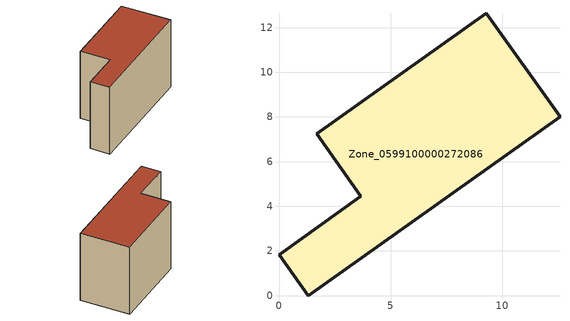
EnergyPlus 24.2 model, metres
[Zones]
Zone_0599100000272086
 floor ground (C_G): 9.27,12.64 12.58,8.01 1.31,0 0,1.83 3.67,4.44 1.68,7.24 z0
 wall outside (C_F): 12.58,8.01 9.27,12.64 1.68,7.24 3.67,4.44 0,1.83 1.31,0 12.58,8.01 z0:8.35
 roof outside (C_R): 1.31,0 12.58,8.01 9.27,12.64 1.68,7.24 3.67,4.44 0,1.83 z8.35
[BUILDING]
Pand.0599100000272086: North Axis=0; Terrain=City; Loads Convergence Tolerance Value=0.04; Temperature Convergence Tolerance Value=0.4; Solar Distribution=FullExterior; Maximum Number of Warmup Days=25; Minimum Number of Warmup Days=1
[Site:Location]
Rotterdam.The.Hague.AP_ZH_NLD Design_Conditions: Latitude=51.96; Longitude=4.45; Time Zone=1; Elevation=-4.5
[SITE:GROUNDTEMPERATURE:BUILDINGSURFACE]
18, 18, 18, 18, 18, 18, 18, 18, 18, 18, 18, 18
[MATERIAL] Thermal Absorptance=0.9; Solar Absorptance=0.7; Visible Absorptance=0.7
Name | Roughness | Thickness | Conductivity | Density | Specific Heat
G.TI.1975-1991 | MediumSmooth | 0.15 | 0.288461 | 540 | 1210
F.TI.1975-1991 | Rough | 0.3 | 0.230769 | 1920 | 840
R.TI.1975-1991 | MediumRough | 0.2 | 0.153846 | 1500 | 1000
[CONSTRUCTION]
C_G: G.TI.1975-1991
C_F: F.TI.1975-1991
C_R: R.TI.1975-1991
[ZONE]
Zone_0599100000272086: Type=1; Multiplier=1; Ceiling Height=Autocalculate; Volume=Autocalculate; Floor Area=autocalculate; Part of Total Floor Area=Yes
[ZONEINFILTRATION:DESIGNFLOWRATE]
Infil_Zone_0599100000272086: Zone or ZoneList or Space or SpaceList=Zone_0599100000272086; Schedule=AlwaysOn; Design Flow Rate Calculation Method=Flow/Area; Flow Rate per Floor Area=0.003; Constant Term Coefficient=1; Temperature Term Coefficient=0; Velocity Term Coefficient=0; Velocity Squared Term Coefficient=0
[HVACTEMPLATE:ZONE:IDEALLOADSAIRSYSTEM]
Zone_0599100000272086: Maximum Heating Supply Air Temperature=50; Minimum Cooling Supply Air Temperature=13; Maximum Heating Supply Air Humidity Ratio=0.0156; Minimum Cooling Supply Air Humidity Ratio=0.0077; Heating Limit=NoLimit; Cooling Limit=NoLimit; Dehumidification Control Type=ConstantSensibleHeatRatio; Cooling Sensible Heat Ratio=0.7; Dehumidification Setpoint=60; Humidification Control Type=None; Humidification Setpoint=30; Outdoor Air Method=None; Outdoor Air Flow Rate per Person=0.00944; Outdoor Air Flow Rate per Zone Floor Area=0; Outdoor Air Flow Rate per Zone=0; Demand Controlled Ventilation Type=None; Outdoor Air Economizer Type=NoEconomizer; Heat Recovery Type=None; Sensible Heat Recovery Effectiveness=0.7; Latent Heat Recovery Effectiveness=0.65
[ZONECONTROL:THERMOSTAT]
ThermostatControl_Zone_0599100000272086: Zone or ZoneList=Zone_0599100000272086; Control Type Schedule=DualSetpointControlType; Control 1=Thermostat_Zone_0599100000272086; Temperature Difference Between Cutout And Setpoint=0
[THERMOSTATSETPOINT:DUALSETPOINT]
Thermostat_Zone_0599100000272086: Heating Setpoint Temperature Schedule=HeatingSetpoint_Zone_0599100000272086; Cooling Setpoint Temperature Schedule=CoolingSetpoint_Zone_0599100000272086
[SCHEDULE:COMPACT]
HeatingSetpoint_Zone_0599100000272086: Through: 12/31, For: AllDays, Until: 24:00, 21
CoolingSetpoint_Zone_0599100000272086: Through: 12/31, For: AllDays, Until: 24:00, 24
DualSetpointControlType: Through: 12/31, For: AllDays, Until: 24:00, 4
AlwaysOn: Through: 12/31, For: AllDays, Until: 24:00, 1
